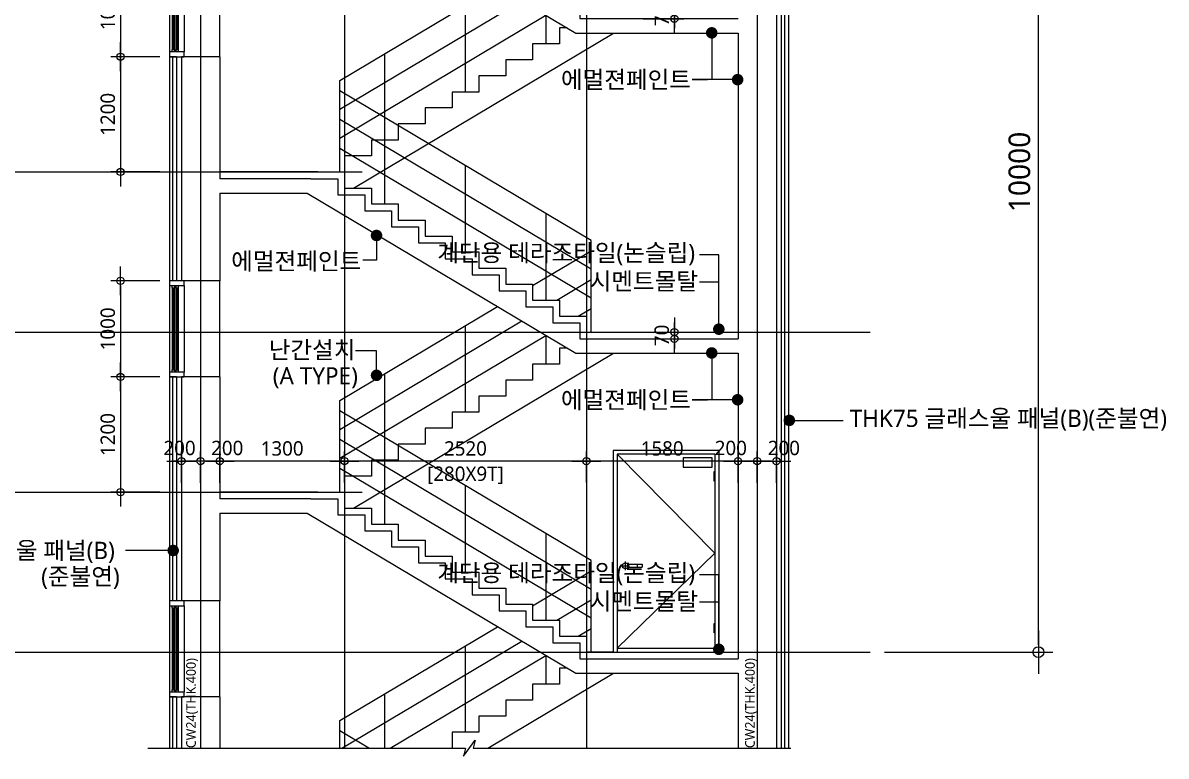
# Model space of a CAD drawing. Header units: millimetres. Extents: x 81033 to 452328, y -17390 to 42241.
# Drawn here: x 305205 to 317118, y 2148 to 9783 of the extents above; entities that cross this region are included whole.
import ezdxf
from ezdxf.enums import TextEntityAlignment as Align
from ezdxf.xclip import XClip

# ---------------------------------------------------------------- set-up
doc = ezdxf.new("R2010")
doc.units = ezdxf.units.MM
doc.header["$LTSCALE"] = 100
doc.header["$MEASUREMENT"] = 0
doc.header["$XCLIPFRAME"] = 0
doc.header["$PDSIZE"] = -10
doc.linetypes.add('-HID', pattern=[2.5, 1.5, -1])
doc.linetypes.add('CEN', pattern=[62, 60, -1, 0, -1])
doc.layers.get('0').update_dxf_attribs({"linetype": 'CONTINUOUS'})
doc.layers.get('Defpoints').update_dxf_attribs({"color": 171, "linetype": 'CONTINUOUS'})
for name, color, linetype in [('CEN(ST)', 1, 'CEN'), ('center(창호)', 1, 'CEN'), ('CON', 2, 'CONTINUOUS'), ('DOOR', 4, 'CONTINUOUS'), ('DOOR-ELE', 252, 'CONTINUOUS'), ('ELE-6', 8, 'CONTINUOUS'), ('ELE4', 9, 'CONTINUOUS'), ('FIN(패널-T75 글라스울)', 6, 'CONTINUOUS'), ('FIN-1', 6, 'CONTINUOUS'), ('HAN', 9, 'CONTINUOUS'), ('HAT 253', 253, 'CONTINUOUS'), ('INS', 251, 'BATTING'), ('NDIM', 7, 'CONTINUOUS'), ('OPEN', 1, '-HID'), ('stair-hand', 252, 'CONTINUOUS'), ('SYM', 7, 'CONTINUOUS'), ('TEXT(MIN)', 7, 'CONTINUOUS'), ('WID', 4, 'CONTINUOUS'), ('WID-G', 8, 'CONTINUOUS'), ('WIPEOUT', 7, 'CONTINUOUS')]:
    doc.layers.add(name, color=color, linetype=linetype)
doc.layers.add('NUMBER', color=171, linetype='CONTINUOUS', plot=False)
doc.styles.add('CGS', font='cgse', dxfattribs={"bigfont": 'cgs'})
doc.styles.add('나눔바른고딕', font='NanumBarunGothic.ttf')
doc.linetypes.add('BATTING', pattern='A,0.0001,-0.1,[134,ltypeshp.shx,S=0.1,R=0,X=-0.1,Y=0],-0.2,[134,ltypeshp.shx,S=0.1,R=180,X=0.1,Y=0],-0.1', length=0.4001)
doc.dimstyles.new('NDIM 1200', dxfattribs={"dimscale": 75, "dimtxt": 3, "dimasz": 1, "dimexe": 2, "dimexo": 2, "dimgap": 1, "dimtad": 1, "dimdec": 0, "dimdsep": 46, "dimtxsty": 'CGS', "dimblk": 'DOT0', "dimcen": 1, "dimdle": 8, "dimclrd": 256, "dimclre": 256, "dimclrt": 256, "dimadec": 0, "dimazin": 0, "dimtfac": 1, "dimtdec": 0, "dimtix": 1, "dimtmove": 2, "dimatfit": 3, "dimldrblk": 'DOT0', "dimfxl": 1, "dimtolj": 1, "dimtzin": 0, "dimlwd": -1, "dimlwe": -1, "dimarcsym": 0})

# ---------------------------------------------------------------- blocks, each defined once
blk = doc.blocks.new('A$Cf4a16f9c')
blk.add_wipeout([(0, 0), (1100, 0), (1100, 2100), (0, 2100)]).dxf.layer = 'WIPEOUT'
at = {"layer": 'center(창호)'}
for p, q in [((80, 900), (170, 900)), ((125, 945), (125, 855))]:
    blk.add_line(p, q, dxfattribs=at)
at = {"layer": 'DOOR', "ltscale": 1000}
for p, q in [((0, 2100), (0, 0)), ((1100, 2100), (0, 2100)), ((40, 2060), (40, 0)), ((1060, 2060), (40, 2060)), ((1060, 2060), (1060, 0)), ((1100, 2100), (1100, 0)), ((0, 0), (1100, 0)), ((40, 40), (1060, 40))]:
    blk.add_line(p, q, dxfattribs=at)
blk.add_circle((125, 900), 30, dxfattribs=at)
at = {"layer": 'DOOR-ELE', "ltscale": 1000}
for p, q in [((151, 915), (300, 915)), ((151, 885), (300, 885)), ((250, 915), (250, 885)), ((300, 915), (300, 885))]:
    blk.add_line(p, q, dxfattribs=at)
for points in [[(1030, 2025), (730, 2025), (730, 1925), (1030, 1925)], [(1060, 1780), (1050, 1780), (1050, 1880), (1060, 1880)], [(1060, 200), (1050, 200), (1050, 300), (1060, 300)]]:
    blk.add_lwpolyline(points, close=True, dxfattribs=at)
at = {"layer": 'OPEN', "ltscale": 700}
for p, q in [((40, 2060), (1060, 1030)), ((1060, 1030), (40, 40))]:
    blk.add_line(p, q, dxfattribs=at)
blk = doc.blocks.new('A$C36CA3E80')
at = {"layer": 'CON', "ltscale": 10000}
for points in [[(-2870, 8263), (-3820, 8263)], [(-2870, 8263), (-2590, 8263), (-2590, 8097)], [(-3820, 8113), (-2911, 8113), (-111, 6447), (1580, 6447)], [(-2590, 8097), (-2310, 8097), (-2310, 7930)], [(-2310, 7930), (-2030, 7930), (-2030, 7763)], [(-2030, 7763), (-1750, 7763), (-1750, 7597)], [(-1750, 7597), (-1470, 7597), (-1470, 7430)], [(-1470, 7430), (-1190, 7430), (-1190, 7263)], [(-1190, 7263), (-910, 7263), (-910, 7097)], [(-910, 7097), (-630, 7097), (-630, 6930)], [(-630, 6930), (-350, 6930), (-350, 6763)], [(-350, 6763), (-70, 6763), (-70, 6597)], [(-70, 6597), (1580, 6597)], [(-2870, 4930), (-3820, 4930)], [(-2870, 4930), (-2590, 4930), (-2590, 4763)], [(-3820, 4780), (-2911, 4780), (-111, 3113), (1580, 3113)], [(-2590, 4763), (-2310, 4763), (-2310, 4597)], [(-2310, 4597), (-2030, 4597), (-2030, 4430)], [(-2030, 4430), (-1750, 4430), (-1750, 4263)], [(-1750, 4263), (-1470, 4263), (-1470, 4097)], [(-1470, 4097), (-1190, 4097), (-1190, 3930)], [(-1190, 3930), (-910, 3930), (-910, 3763)], [(-910, 3763), (-630, 3763), (-630, 3597)], [(-630, 3597), (-350, 3597), (-350, 3430)], [(-350, 3430), (-70, 3430), (-70, 3263)], [(-70, 3263), (1580, 3263)], [(-2870, 1597), (-3820, 1597)], [(-2870, 1597), (-2590, 1597), (-2590, 1430)], [(-3820, 1447), (-2911, 1447), (-111, -220), (1580, -220)], [(-2590, 1430), (-2310, 1430), (-2310, 1263)], [(-2310, 1263), (-2030, 1263), (-2030, 1097)], [(-2030, 1097), (-1750, 1097), (-1750, 930)], [(-1750, 930), (-1470, 930), (-1470, 763)], [(-1470, 763), (-1190, 763), (-1190, 597)], [(-1190, 597), (-910, 597), (-910, 430)], [(-910, 430), (-630, 430), (-630, 263)], [(-630, 263), (-350, 263), (-350, 97)], [(-350, 97), (-70, 97), (-70, -70)], [(-70, -70), (1580, -70)]]:
    blk.add_lwpolyline(points, dxfattribs=at)
at = {"layer": 'ELE-6', "ltscale": 10000}
for points in [[(280, 10000), (0, 10000)], [(-2426, 8167), (284, 9780)], [(-201, 9833), (-280, 9833), (-280, 9667)], [(-280, 9667), (-560, 9667), (-560, 9500)], [(-560, 9500), (-840, 9500), (-840, 9333)], [(-840, 9333), (-1120, 9333), (-1120, 9167)], [(-1120, 9167), (-1400, 9167), (-1400, 9000)], [(-1400, 9000), (-1680, 9000), (-1680, 8833)], [(-1680, 8833), (-1960, 8833), (-1960, 8667)], [(-1960, 8667), (-2240, 8667), (-2240, 8500)], [(-2240, 8500), (-2520, 8500), (-2520, 8333)], [(-2426, 4833), (284, 6447)], [(-201, 6500), (-280, 6500), (-280, 6333)], [(-280, 6333), (-560, 6333), (-560, 6167)], [(-560, 6167), (-840, 6167), (-840, 6000)], [(-840, 6000), (-1120, 6000), (-1120, 5833)], [(-1120, 5833), (-1400, 5833), (-1400, 5667)], [(-1400, 5667), (-1680, 5667), (-1680, 5500)], [(-1680, 5500), (-1960, 5500), (-1960, 5333)], [(-1960, 5333), (-2240, 5333), (-2240, 5167)], [(-2240, 5167), (-2520, 5167), (-2520, 5000)], [(-2426, 1500), (284, 3113)], [(-201, 3167), (-280, 3167), (-280, 3000)], [(-280, 3000), (-560, 3000), (-560, 2833)], [(-560, 2833), (-840, 2833), (-840, 2667)], [(-840, 2667), (-1120, 2667), (-1120, 2500)], [(-1120, 2500), (-1400, 2500), (-1400, 2333)], [(-1400, 2333), (-1680, 2333), (-1680, 2167)], [(-1680, 2167), (-1960, 2167), (-1960, 2000)], [(-1960, 2000), (-2240, 2000), (-2240, 1833)], [(-2240, 1833), (-2520, 1833), (-2520, 1667)]]:
    blk.add_lwpolyline(points, dxfattribs=at)
at = {"layer": 'FIN-1', "ltscale": 10000}
for points in [[(-2800, 8333), (-3820, 8333)], [(-2800, 8333), (-2520, 8333), (-2520, 8167)], [(-2520, 8167), (-2240, 8167), (-2240, 8000)], [(-2240, 8000), (-1960, 8000), (-1960, 7833)], [(-1960, 7833), (-1680, 7833), (-1680, 7667)], [(-1680, 7667), (-1400, 7667), (-1400, 7500)], [(-1400, 7500), (-1120, 7500), (-1120, 7333)], [(-1120, 7333), (-840, 7333), (-840, 7167)], [(-840, 7167), (-560, 7167), (-560, 7000)], [(-560, 7000), (-280, 7000), (-280, 6833)], [(-280, 6833), (0, 6833), (0, 6667)], [(0, 6667), (1580, 6667)], [(-2800, 5000), (-3820, 5000)], [(-2800, 5000), (-2520, 5000), (-2520, 4833)], [(-2520, 4833), (-2240, 4833), (-2240, 4667)], [(-2240, 4667), (-1960, 4667), (-1960, 4500)], [(-1960, 4500), (-1680, 4500), (-1680, 4333)], [(-1680, 4333), (-1400, 4333), (-1400, 4167)], [(-1400, 4167), (-1120, 4167), (-1120, 4000)], [(-1120, 4000), (-840, 4000), (-840, 3833)], [(-840, 3833), (-560, 3833), (-560, 3667)], [(-560, 3667), (-280, 3667), (-280, 3500)], [(-280, 3500), (0, 3500), (0, 3333)], [(0, 3333), (1580, 3333)], [(-2800, 1667), (-3820, 1667)], [(-2800, 1667), (-2520, 1667), (-2520, 1500)], [(-2520, 1500), (-2240, 1500), (-2240, 1333)], [(-2240, 1333), (-1960, 1333), (-1960, 1167)], [(-1960, 1167), (-1680, 1167), (-1680, 1000)], [(-1680, 1000), (-1400, 1000), (-1400, 833)], [(-1400, 833), (-1120, 833), (-1120, 667)], [(-1120, 667), (-840, 667), (-840, 500)], [(-840, 500), (-560, 500), (-560, 333)], [(-560, 333), (-280, 333), (-280, 167)], [(-280, 167), (0, 167), (0, 0)], [(0, 0), (1580, 0)]]:
    blk.add_lwpolyline(points, dxfattribs=at)
at = {"layer": 'HAN', "ltscale": 10000}
for p, q in [((-560, 10483), (50, 10846)), ((50, 10000), (50, 10846)), ((-420, 10333), (-420, 10567)), ((-308, 10333), (50, 10546)), ((-2570, 9287), (-926, 10265)), ((-84, 10167), (50, 10246)), ((-2570, 8987), (-674, 10115)), ((-1260, 9167), (-1260, 10067)), ((-2570, 8687), (-422, 9965)), ((-420, 9667), (-420, 9964)), ((-2100, 8667), (-2100, 9567)), ((-2570, 8333), (-2570, 9287)), ((50, 7620), (-2570, 9180)), ((50, 7320), (-2570, 8880)), ((-2100, 8000), (-2100, 8900)), ((50, 7020), (-2570, 8580)), ((-1260, 7500), (-1260, 8400)), ((-420, 7000), (-420, 7900)), ((-560, 7150), (50, 7513)), ((50, 6667), (50, 7620)), ((-308, 7000), (50, 7213)), ((-2570, 5954), (-926, 6932)), ((-84, 6833), (50, 6913)), ((-2570, 5654), (-674, 6782)), ((-1260, 5834), (-1260, 6734)), ((-2570, 5354), (-422, 6632)), ((-420, 6333), (-420, 6630)), ((-2100, 5334), (-2100, 6234)), ((-2570, 5000), (-2570, 5954)), ((50, 4287), (-2570, 5846)), ((50, 3987), (-2570, 5546)), ((-2100, 4667), (-2100, 5567)), ((50, 3687), (-2570, 5246)), ((-1260, 4167), (-1260, 5067)), ((-420, 3667), (-420, 4567)), ((-560, 3817), (50, 4180)), ((50, 3333), (50, 4287)), ((-308, 3667), (50, 3880)), ((-2570, 2620), (-926, 3599)), ((-84, 3500), (50, 3580)), ((-2570, 2320), (-674, 3449)), ((-1260, 2500), (-1260, 3400)), ((-2570, 2020), (-422, 3299)), ((-420, 3000), (-420, 3297)), ((-2100, 2000), (-2100, 2900)), ((-2570, 1667), (-2570, 2620)), ((-2570, 1667), (-2570, 2620)), ((50, 954), (-2570, 2513)), ((50, 654), (-2570, 2213)), ((-2100, 1333), (-2100, 2233)), ((50, 354), (-2570, 1913)), ((-1260, 833), (-1260, 1733)), ((-420, 333), (-420, 1233)), ((50, 0), (50, 954))]:
    blk.add_line(p, q, dxfattribs=at)
blk = doc.blocks.new('A$C51472A43')
at = {"layer": 'ELE4', "ltscale": 1000}
for p, q in [((69, 925), (69, 75)), ((74, 925), (74, 75)), ((88, 925), (88, 75)), ((93, 925), (93, 75))]:
    blk.add_line(p, q, dxfattribs=at)
for points in [[(69, 950), (93, 950), (93, 925), (69, 925)], [(69, 75), (93, 75), (93, 50), (69, 50)]]:
    blk.add_lwpolyline(points, close=True, dxfattribs=at)
at = {"layer": 'HAT 253', "ltscale": 10000}
for p, q in [((0, 950), (0, 50)), ((155, 950), (155, 50))]:
    blk.add_line(p, q, dxfattribs=at)
at = {"layer": 'WID', "ltscale": 1000}
for p, q in [((30, 925), (30, 75)), ((54, 925), (54, 75))]:
    blk.add_line(p, q, dxfattribs=at)
for points in [[(0, 950), (155, 950), (155, 1000), (0, 1000)], [(30, 950), (54, 950), (54, 925), (30, 925)], [(0, 0), (155, 0), (155, 50), (0, 50)], [(30, 75), (54, 75), (54, 50), (30, 50)]]:
    blk.add_lwpolyline(points, close=True, dxfattribs=at)
at = {"layer": 'WID-G', "ltscale": 1000}
for p, q in [((35, 925), (35, 75)), ((49, 925), (49, 75))]:
    blk.add_line(p, q, dxfattribs=at)
blk = doc.blocks.new('DOT0')
blk.add_line((-3, 0), (3, 0))
at = {"color": 6}
blk.add_circle((0, 0), 0.75, dxfattribs=at)
blk = doc.blocks.new('*D821')
at = {"layer": 'Defpoints', "color": 0, "ltscale": 0.4, "transparency": 16777216}
for p in [(306732, 6097), (306223, 4897), (306732, 4897)]:
    blk.add_point(p, dxfattribs=at)
at = {"layer": 'NDIM', "ltscale": 0.4, "transparency": 16777216}
for p, q in [((306632, 6097), (306123, 6097)), ((306223, 6047), (306223, 4947)), ((306632, 4897), (306123, 4897))]:
    blk.add_line(p, q, dxfattribs=at)
at = {"layer": 'NDIM', "ltscale": 0.4, "transparency": 16777216, "xscale": 50, "yscale": 50, "zscale": 50}
for p, rotation in [((306223, 6097), 90), ((306223, 4897), 270)]:
    blk.add_blockref('DOT0', p, dxfattribs=dict(at, rotation=rotation))
at = {"layer": 'NDIM', "ltscale": 0.4, "transparency": 16777216, "insert": (306091, 5497), "char_height": 150, "attachment_point": 5, "rotation": 90, "style": '나눔바른고딕'}
blk.add_mtext('\\A1;1200', dxfattribs=at)
blk = doc.blocks.new('*D822')
at = {"layer": 'Defpoints', "color": 0, "ltscale": 0.4, "transparency": 16777216}
for p in [(306732, 7097), (306223, 6097), (306732, 6097)]:
    blk.add_point(p, dxfattribs=at)
at = {"layer": 'NDIM', "ltscale": 0.4, "transparency": 16777216}
for p, q in [((306632, 7097), (306123, 7097)), ((306223, 7047), (306223, 6147)), ((306632, 6097), (306123, 6097))]:
    blk.add_line(p, q, dxfattribs=at)
at = {"layer": 'NDIM', "ltscale": 0.4, "transparency": 16777216, "xscale": 50, "yscale": 50, "zscale": 50}
for p, rotation in [((306223, 7097), 90), ((306223, 6097), 270)]:
    blk.add_blockref('DOT0', p, dxfattribs=dict(at, rotation=rotation))
at = {"layer": 'NDIM', "ltscale": 0.4, "transparency": 16777216, "insert": (306091, 6597), "char_height": 150, "attachment_point": 5, "rotation": 90, "style": '나눔바른고딕'}
blk.add_mtext('\\A1;1000', dxfattribs=at)
blk = doc.blocks.new('*D823')
at = {"layer": 'Defpoints', "color": 0, "ltscale": 0.4, "transparency": 16777216}
for p in [(306732, 9431), (306223, 8231), (306732, 8231)]:
    blk.add_point(p, dxfattribs=at)
at = {"layer": 'NDIM', "ltscale": 0.4, "transparency": 16777216}
for p, q in [((306632, 9431), (306123, 9431)), ((306223, 9381), (306223, 8281)), ((306632, 8231), (306123, 8231))]:
    blk.add_line(p, q, dxfattribs=at)
at = {"layer": 'NDIM', "ltscale": 0.4, "transparency": 16777216, "xscale": 50, "yscale": 50, "zscale": 50}
for p, rotation in [((306223, 9431), 90), ((306223, 8231), 270)]:
    blk.add_blockref('DOT0', p, dxfattribs=dict(at, rotation=rotation))
at = {"layer": 'NDIM', "ltscale": 0.4, "transparency": 16777216, "insert": (306091, 8831), "char_height": 150, "attachment_point": 5, "rotation": 90, "style": '나눔바른고딕'}
blk.add_mtext('\\A1;1200', dxfattribs=at)
blk = doc.blocks.new('*D824')
at = {"layer": 'Defpoints', "color": 0, "ltscale": 0.4, "transparency": 16777216}
for p in [(306732, 10431), (306223, 9431), (306732, 9431)]:
    blk.add_point(p, dxfattribs=at)
at = {"layer": 'NDIM', "ltscale": 0.4, "transparency": 16777216}
for p, q in [((306632, 10431), (306123, 10431)), ((306223, 10381), (306223, 9481)), ((306632, 9431), (306123, 9431))]:
    blk.add_line(p, q, dxfattribs=at)
at = {"layer": 'NDIM', "ltscale": 0.4, "transparency": 16777216, "xscale": 50, "yscale": 50, "zscale": 50}
for p, rotation in [((306223, 10431), 90), ((306223, 9431), 270)]:
    blk.add_blockref('DOT0', p, dxfattribs=dict(at, rotation=rotation))
at = {"layer": 'NDIM', "ltscale": 0.4, "transparency": 16777216, "insert": (306091, 9931), "char_height": 150, "attachment_point": 5, "rotation": 90, "style": '나눔바른고딕'}
blk.add_mtext('\\A1;1000', dxfattribs=at)
blk = doc.blocks.new('*D841')
at = {"layer": 'Defpoints', "color": 0, "ltscale": 0.4, "transparency": 16777216}
for p in [(314033, 13231), (315787, 13231), (314033, 3231)]:
    blk.add_point(p, dxfattribs=at)
at = {"layer": 'NDIM', "ltscale": 0.4, "transparency": 16777216}
for p, q in [((314183, 13231), (315937, 13231)), ((315787, 3306), (315787, 13156)), ((314183, 3231), (315937, 3231))]:
    blk.add_line(p, q, dxfattribs=at)
at = {"layer": 'NDIM', "ltscale": 0.4, "transparency": 16777216, "xscale": 75, "yscale": 75, "zscale": 75}
for p, rotation in [((315787, 13231), 90), ((315787, 3231), 270)]:
    blk.add_blockref('DOT0', p, dxfattribs=dict(at, rotation=rotation))
at = {"layer": 'NDIM', "ltscale": 0.4, "transparency": 16777216, "insert": (315590, 8231), "char_height": 225, "attachment_point": 5, "rotation": 90, "style": '나눔바른고딕'}
blk.add_mtext('\\A1;10000', dxfattribs=at)
blk = doc.blocks.new('*D857')
at = {"layer": 'Defpoints', "color": 0, "ltscale": 0.4, "transparency": 16777216}
for p in [(307257, 5220), (307257, 4894), (308557, 4897)]:
    blk.add_point(p, dxfattribs=at)
at = {"layer": 'NDIM', "ltscale": 0.4, "transparency": 16777216}
for p, q in [((307257, 4994), (307257, 5320)), ((308557, 4997), (308557, 5320)), ((308507, 5220), (307307, 5220))]:
    blk.add_line(p, q, dxfattribs=at)
at = {"layer": 'NDIM', "ltscale": 0.4, "transparency": 16777216, "xscale": 50, "yscale": 50, "zscale": 50, "rotation": 180}
blk.add_blockref('DOT0', (307257, 5220), dxfattribs=at)
at = {"layer": 'NDIM', "ltscale": 0.4, "transparency": 16777216, "xscale": 50, "yscale": 50, "zscale": 50}
blk.add_blockref('DOT0', (308557, 5220), dxfattribs=at)
at = {"layer": 'NDIM', "ltscale": 0.4, "transparency": 16777216, "insert": (307907, 5351), "char_height": 150, "attachment_point": 5, "style": '나눔바른고딕'}
blk.add_mtext('\\A1;1300', dxfattribs=at)
blk = doc.blocks.new('*D858')
at = {"layer": 'Defpoints', "color": 0, "ltscale": 0.4, "transparency": 16777216}
for p in [(311077, 5220), (311077, 4897), (312657, 4897)]:
    blk.add_point(p, dxfattribs=at)
at = {"layer": 'NDIM', "ltscale": 0.4, "transparency": 16777216}
for p, q in [((311077, 4997), (311077, 5320)), ((312657, 4997), (312657, 5320)), ((312607, 5220), (311127, 5220))]:
    blk.add_line(p, q, dxfattribs=at)
at = {"layer": 'NDIM', "ltscale": 0.4, "transparency": 16777216, "xscale": 50, "yscale": 50, "zscale": 50, "rotation": 180}
blk.add_blockref('DOT0', (311077, 5220), dxfattribs=at)
at = {"layer": 'NDIM', "ltscale": 0.4, "transparency": 16777216, "xscale": 50, "yscale": 50, "zscale": 50}
blk.add_blockref('DOT0', (312657, 5220), dxfattribs=at)
at = {"layer": 'NDIM', "ltscale": 0.4, "transparency": 16777216, "insert": (311867, 5351), "char_height": 150, "attachment_point": 5, "style": '나눔바른고딕'}
blk.add_mtext('\\A1;1580', dxfattribs=at)
blk = doc.blocks.new('*D859')
at = {"layer": 'Defpoints', "color": 0, "ltscale": 0.4, "transparency": 16777216}
for p in [(308557, 5220), (308557, 4897), (311077, 4897)]:
    blk.add_point(p, dxfattribs=at)
at = {"layer": 'NDIM', "ltscale": 0.4, "transparency": 16777216}
for p, q in [((308557, 4997), (308557, 5320)), ((311077, 4997), (311077, 5320)), ((311027, 5220), (308607, 5220))]:
    blk.add_line(p, q, dxfattribs=at)
at = {"layer": 'NDIM', "ltscale": 0.4, "transparency": 16777216, "xscale": 50, "yscale": 50, "zscale": 50, "rotation": 180}
blk.add_blockref('DOT0', (308557, 5220), dxfattribs=at)
at = {"layer": 'NDIM', "ltscale": 0.4, "transparency": 16777216, "xscale": 50, "yscale": 50, "zscale": 50}
blk.add_blockref('DOT0', (311077, 5220), dxfattribs=at)
at = {"layer": 'NDIM', "ltscale": 0.4, "transparency": 16777216, "char_height": 150, "attachment_point": 5, "style": '나눔바른고딕'}
for s, insert in [('\\A1;2520', (309817, 5351)), ('\\A1;[280X9T]', (309817, 5072))]:
    blk.add_mtext(s, dxfattribs=dict(at, insert=insert))
blk = doc.blocks.new('*D860')
at = {"layer": 'Defpoints', "color": 0, "ltscale": 0.4, "transparency": 16777216}
for p in [(312657, 5220), (312657, 4894), (312857, 4894)]:
    blk.add_point(p, dxfattribs=at)
at = {"layer": 'NDIM', "ltscale": 0.4, "transparency": 16777216}
for p, q in [((312657, 4994), (312657, 5320)), ((312857, 4994), (312857, 5320)), ((312807, 5220), (312707, 5220))]:
    blk.add_line(p, q, dxfattribs=at)
at = {"layer": 'NDIM', "ltscale": 0.4, "transparency": 16777216, "xscale": 50, "yscale": 50, "zscale": 50, "rotation": 180}
blk.add_blockref('DOT0', (312657, 5220), dxfattribs=at)
at = {"layer": 'NDIM', "ltscale": 0.4, "transparency": 16777216, "xscale": 50, "yscale": 50, "zscale": 50}
blk.add_blockref('DOT0', (312857, 5220), dxfattribs=at)
at = {"layer": 'NDIM', "ltscale": 0.4, "transparency": 16777216, "insert": (312582, 5356), "char_height": 150, "attachment_point": 5, "style": '나눔바른고딕'}
blk.add_mtext('\\A1;200', dxfattribs=at)
blk = doc.blocks.new('*D861')
at = {"layer": 'Defpoints', "color": 0, "ltscale": 0.4, "transparency": 16777216}
for p in [(313057, 5220), (312857, 4894), (313057, 4894)]:
    blk.add_point(p, dxfattribs=at)
at = {"layer": 'NDIM', "ltscale": 0.4, "transparency": 16777216}
for p, q in [((312857, 4994), (312857, 5320)), ((313057, 4994), (313057, 5320)), ((312907, 5220), (313007, 5220))]:
    blk.add_line(p, q, dxfattribs=at)
at = {"layer": 'NDIM', "ltscale": 0.4, "transparency": 16777216, "xscale": 50, "yscale": 50, "zscale": 50, "rotation": 180}
blk.add_blockref('DOT0', (312857, 5220), dxfattribs=at)
at = {"layer": 'NDIM', "ltscale": 0.4, "transparency": 16777216, "xscale": 50, "yscale": 50, "zscale": 50}
blk.add_blockref('DOT0', (313057, 5220), dxfattribs=at)
at = {"layer": 'NDIM', "ltscale": 0.4, "transparency": 16777216, "insert": (313135, 5356), "char_height": 150, "attachment_point": 5, "style": '나눔바른고딕'}
blk.add_mtext('\\A1;200', dxfattribs=at)
blk = doc.blocks.new('*D862')
at = {"layer": 'Defpoints', "color": 0, "ltscale": 0.4, "transparency": 16777216}
for p in [(306857, 5220), (306857, 4894), (307057, 4894)]:
    blk.add_point(p, dxfattribs=at)
at = {"layer": 'NDIM', "ltscale": 0.4, "transparency": 16777216}
for p, q in [((306857, 4994), (306857, 5320)), ((307057, 4994), (307057, 5320)), ((306807, 5220), (306757, 5220)), ((307057, 5220), (306857, 5220)), ((307107, 5220), (307157, 5220))]:
    blk.add_line(p, q, dxfattribs=at)
at = {"layer": 'NDIM', "ltscale": 0.4, "transparency": 16777216, "xscale": 50, "yscale": 50, "zscale": 50}
blk.add_blockref('DOT0', (306857, 5220), dxfattribs=at)
at = {"layer": 'NDIM', "ltscale": 0.4, "transparency": 16777216, "xscale": 50, "yscale": 50, "zscale": 50, "rotation": 180}
blk.add_blockref('DOT0', (307057, 5220), dxfattribs=at)
at = {"layer": 'NDIM', "ltscale": 0.4, "transparency": 16777216, "insert": (306838, 5356), "char_height": 150, "attachment_point": 5, "style": '나눔바른고딕'}
blk.add_mtext('\\A1;200', dxfattribs=at)
blk = doc.blocks.new('*D863')
at = {"layer": 'Defpoints', "color": 0, "ltscale": 0.4, "transparency": 16777216}
for p in [(307257, 5220), (307057, 4894), (307257, 4894)]:
    blk.add_point(p, dxfattribs=at)
at = {"layer": 'NDIM', "ltscale": 0.4, "transparency": 16777216}
for p, q in [((307057, 4994), (307057, 5320)), ((307257, 4994), (307257, 5320)), ((307107, 5220), (307207, 5220))]:
    blk.add_line(p, q, dxfattribs=at)
at = {"layer": 'NDIM', "ltscale": 0.4, "transparency": 16777216, "xscale": 50, "yscale": 50, "zscale": 50, "rotation": 180}
blk.add_blockref('DOT0', (307057, 5220), dxfattribs=at)
at = {"layer": 'NDIM', "ltscale": 0.4, "transparency": 16777216, "xscale": 50, "yscale": 50, "zscale": 50}
blk.add_blockref('DOT0', (307257, 5220), dxfattribs=at)
at = {"layer": 'NDIM', "ltscale": 0.4, "transparency": 16777216, "insert": (307335, 5356), "char_height": 150, "attachment_point": 5, "style": '나눔바른고딕'}
blk.add_mtext('\\A1;200', dxfattribs=at)
blk = doc.blocks.new('*D1210')
at = {"layer": 'Defpoints', "color": 0, "ltscale": 0.4, "transparency": 16777216}
for p in [(311569, 6564), (311569, 6494), (311994, 6494)]:
    blk.add_point(p, dxfattribs=at)
at = {"layer": 'NDIM', "ltscale": 0.4, "transparency": 16777216}
for p, q in [((311669, 6564), (312094, 6564)), ((311994, 6614), (311994, 6664)), ((311994, 6564), (311994, 6494)), ((311669, 6494), (312094, 6494)), ((311994, 6444), (311994, 6394))]:
    blk.add_line(p, q, dxfattribs=at)
at = {"layer": 'NDIM', "ltscale": 0.4, "transparency": 16777216, "xscale": 50, "yscale": 50, "zscale": 50}
for p, rotation in [((311994, 6564), 270), ((311994, 6494), 90)]:
    blk.add_blockref('DOT0', p, dxfattribs=dict(at, rotation=rotation))
at = {"layer": 'NDIM', "ltscale": 0.4, "transparency": 16777216, "insert": (311863, 6529), "char_height": 150, "attachment_point": 5, "rotation": 90, "style": '나눔바른고딕'}
blk.add_mtext('\\A1;70', dxfattribs=at)
blk = doc.blocks.new('*D1211')
at = {"layer": 'Defpoints', "color": 0, "ltscale": 0.4, "transparency": 16777216}
for p in [(311569, 9897), (311569, 9827), (311994, 9827)]:
    blk.add_point(p, dxfattribs=at)
at = {"layer": 'NDIM', "ltscale": 0.4, "transparency": 16777216}
for p, q in [((311669, 9897), (312094, 9897)), ((311994, 9947), (311994, 9997)), ((311994, 9897), (311994, 9827)), ((311669, 9827), (312094, 9827)), ((311994, 9777), (311994, 9727))]:
    blk.add_line(p, q, dxfattribs=at)
at = {"layer": 'NDIM', "ltscale": 0.4, "transparency": 16777216, "xscale": 50, "yscale": 50, "zscale": 50}
for p, rotation in [((311994, 9897), 270), ((311994, 9827), 90)]:
    blk.add_blockref('DOT0', p, dxfattribs=dict(at, rotation=rotation))
at = {"layer": 'NDIM', "ltscale": 0.4, "transparency": 16777216, "insert": (311863, 9862), "char_height": 150, "attachment_point": 5, "rotation": 90, "style": '나눔바른고딕'}
blk.add_mtext('\\A1;70', dxfattribs=at)

msp = doc.modelspace()

# ---------------------------------------------------------------- linework, layer by layer
at = {"layer": 'CEN(ST)', "ltscale": 10000}
for p, q in [((307057.3, 39130.6), (307057.3, 2230.6)), ((308557.3, 39130.6), (308557.3, 2230.6)), ((311077.3, 39130.6), (311077.3, 2230.6)), ((312857.3, 39130.6), (312857.3, 2230.6)), ((304657.3, 8230.6), (308739.9, 8230.6)), ((304657.3, 6563.9), (314033.2, 6563.9)), ((304657.3, 4897.2), (308739.9, 4897.2))]:
    msp.add_line(p, q, dxfattribs=at)
at = {"layer": 'CON', "ltscale": 10000}
for p, q in [((313057.3, 38606.8), (313057.3, 2230.6)), ((312657.3, 9677.2), (312657.3, 6493.9)), ((306857.3, 9430.6), (306857.3, 7097.2)), ((307257.3, 9430.6), (306857.3, 9430.6)), ((307257.3, 9430.6), (307257.3, 8160.6)), ((307257.3, 8010.6), (307257.3, 7097.2)), ((307257.3, 7097.2), (306857.3, 7097.2)), ((312657.3, 6343.9), (312657.3, 3160.6)), ((306857.3, 6097.2), (306857.3, 3763.9)), ((307257.3, 6097.2), (306857.3, 6097.2)), ((307257.3, 6097.2), (307257.3, 4827.2)), ((307257.3, 4677.2), (307257.3, 3763.9)), ((307257.3, 3763.9), (306857.3, 3763.9)), ((312657.3, 3010.6), (312657.3, 2230.6)), ((306857.3, 2763.9), (306857.3, 2230.6)), ((307257.3, 2763.9), (306857.3, 2763.9)), ((307257.3, 2763.9), (307257.3, 2230.6))]:
    msp.add_line(p, q, dxfattribs=at)
at = {"layer": 'FIN(패널-T75 글라스울)', "ltscale": 10000}
for p, q in [((313107.3, 38606.8), (313107.3, 2230.6)), ((313182.3, 38606.8), (313182.3, 2230.6)), ((306732.3, 9430.6), (306732.3, 7097.2)), ((306807.3, 9430.6), (306732.3, 9430.6)), ((306807.3, 9430.6), (306807.3, 7097.2)), ((306807.3, 7097.2), (306732.3, 7097.2)), ((306732.3, 6097.2), (306732.3, 3763.9)), ((306807.3, 6097.2), (306732.3, 6097.2)), ((306807.3, 6097.2), (306807.3, 3763.9)), ((306807.3, 3763.9), (306732.3, 3763.9)), ((306732.3, 2763.9), (306732.3, 2230.6)), ((306807.3, 2763.9), (306732.3, 2763.9)), ((306807.3, 2763.9), (306807.3, 2230.6))]:
    msp.add_line(p, q, dxfattribs=at)
at = {"layer": 'INS', "ltscale": 0.9}
for p, q in [((313144.8, 2230.6), (313144.8, 38606.8)), ((306769.8, 7097.2), (306769.8, 9430.6)), ((306769.8, 3763.9), (306769.8, 6097.2)), ((306769.8, 2230.6), (306769.8, 2763.9))]:
    msp.add_line(p, q, dxfattribs=at)
at = {"layer": 'NDIM', "ltscale": 10000}
msp.add_line((312257, 7087.6), (312457, 7087.6), dxfattribs=at)
at = {"layer": 'stair-hand', "ltscale": 10000}
for p, q in [((307257.3, 9430.6), (307257.3, 10430.6)), ((307257.3, 6097.2), (307257.3, 7097.2)), ((307257.3, 2763.9), (307257.3, 3763.9))]:
    msp.add_line(p, q, dxfattribs=at)
at = {"layer": 'SYM', "ltscale": 10000}
msp.add_lwpolyline([(306507.3, 2230.6), (309816.8, 2230.6), (309796.5, 2148.1), (309918, 2313.1), (309897.8, 2230.6), (313207.3, 2230.6)], dxfattribs=at)

# ---------------------------------------------------------------- block references
at = {"ltscale": 10000}
for p in [(306732.3, 9430.6), (306732.3, 6097.2), (306732.3, 2763.9)]:
    msp.add_blockref('A$C51472A43', p, dxfattribs=at)
at = {"ltscale": 0.1}
msp.add_blockref('A$Cf4a16f9c', (311357.3, 3230.6), dxfattribs=at)

# ---------------------------------------------------------------- texts
at = {"layer": 'NUMBER', "style": '나눔바른고딕'}
for p in [(306957.3, 2230.6), (312781.6, 2230.6)]:
    msp.add_text('CW24(THK.400)', height=100, rotation=90, dxfattribs=at).set_placement(p, align=Align.MIDDLE_LEFT)
at = {"layer": 'TEXT(MIN)', "style": '나눔바른고딕'}
for s, p in [('에멀젼페인트', (310811.9, 9192.1)), ('에멀젼페인트', (307376.1, 7302.4)), ('에멀젼페인트', (310811.9, 5858.7)), ('THK75 글래스울 패널(B)(준불연)', (313821.4, 5666)), ('THK75 글래스울 패널(B)', (303676, 4290)), ('(준불연)', (305396.5, 4019.3))]:
    msp.add_text(s, height=180, dxfattribs=at).set_placement(p, align=Align.MIDDLE_LEFT)
for s, p in [('계단용 테라조타일(논슬립)', (309523.5, 7389.9)), ('시멘트몰탈', (311111, 7093.6))]:
    msp.add_text(s, height=180, rotation=360, dxfattribs=at).set_placement(p, align=Align.MIDDLE_LEFT)
for s, p in [('난간설치', (308670.7, 6377.8)), ('(A TYPE)', (308696.3, 6107.9))]:
    msp.add_text(s, height=180, dxfattribs=at).set_placement(p, align=Align.MIDDLE_RIGHT)

# ---------------------------------------------------------------- dimensions: what is measured, and where the dimension line sits
at = {"layer": 'NDIM', "ltscale": 0.4}
for base, p1, p2, angle, override, picture, middle in [((315786.9, 13230.6), (314033.2, 3230.6), (314033.2, 13230.6), 90, {"dimtxsty": '나눔바른고딕'}, '*D841', (315589.8, 8230.6)), ((306222.6, 9430.6), (306732.3, 10430.6), (306732.3, 9430.6), 270, {"dimscale": 50, "dimtxsty": '나눔바른고딕'}, '*D824', (306091.1, 9930.6)), ((311994.1, 9827.2), (311569.1, 9897.2), (311569.1, 9827.2), 270, {"dimscale": 50, "dimtxsty": '나눔바른고딕'}, '*D1211', (311862.7, 9862.2)), ((306222.6, 8230.6), (306732.3, 9430.6), (306732.3, 8230.6), 270, {"dimscale": 50, "dimtxsty": '나눔바른고딕'}, '*D823', (306091.1, 8830.6)), ((306222.6, 6097.2), (306732.3, 7097.2), (306732.3, 6097.2), 270, {"dimscale": 50, "dimtxsty": '나눔바른고딕'}, '*D822', (306091.1, 6597.2)), ((311994.1, 6493.9), (311569.1, 6563.9), (311569.1, 6493.9), 270, {"dimscale": 50, "dimtxsty": '나눔바른고딕'}, '*D1210', (311862.7, 6528.9)), ((306222.6, 4897.2), (306732.3, 6097.2), (306732.3, 4897.2), 270, {"dimscale": 50, "dimtxsty": '나눔바른고딕'}, '*D821', (306091.1, 5497.2)), ((307257.3, 5219.6), (308557.3, 4897.2), (307257.3, 4894.4), 180, {"dimscale": 50, "dimtxsty": '나눔바른고딕'}, '*D857', (307907.3, 5351.1))]:
    dim = msp.add_linear_dim(base=base, p1=p1, p2=p2, angle=angle, dimstyle='NDIM 1200', override=override, dxfattribs=at)
    dim.commit()
    dim.dimension.update_dxf_attribs({"geometry": picture, "text_midpoint": middle})
dim = msp.add_linear_dim(base=(306857.3, 5219.6), p1=(307057.3, 4894.4), p2=(306857.3, 4894.4), angle=180, dimstyle='NDIM 1200', override={"dimscale": 50, "dimtxsty": '나눔바른고딕'}, dxfattribs=at)
dim.commit()
dim.dimension.update_dxf_attribs({"geometry": '*D862', "text_midpoint": (306837.6, 5355.5), "dimtype": 160})
for base, p1, p2, picture, middle in [((307257.3, 5219.6), (307057.3, 4894.4), (307257.3, 4894.4), '*D863', (307334.8, 5355.5)), ((313057.3, 5219.6), (312857.3, 4894.4), (313057.3, 4894.4), '*D861', (313134.8, 5355.5))]:
    dim = msp.add_linear_dim(base=base, p1=p1, p2=p2, dimstyle='NDIM 1200', override={"dimscale": 50, "dimtxsty": '나눔바른고딕'}, dxfattribs=at)
    dim.commit()
    dim.dimension.update_dxf_attribs({"geometry": picture, "text_midpoint": middle, "dimtype": 160})
dim = msp.add_linear_dim(base=(308557.3, 5219.6), p1=(311077.3, 4897.2), p2=(308557.3, 4897.2), angle=180, text='<>\\X[280X9T]', dimstyle='NDIM 1200', override={"dimscale": 50, "dimtxsty": '나눔바른고딕'}, dxfattribs=at)
dim.commit()
dim.dimension.update_dxf_attribs({"geometry": '*D859', "text_midpoint": (309817.3, 5219.6)})

# ---------------------------------------------------------------- leaders
at = {"layer": 'NDIM', "ltscale": 10000}
for points in [[(312383.4, 9679.5), (312383.4, 9192.1), (312343.3, 9192.1)], [(312653.1, 9192.1), (312179.1, 9192.1), (312340.3, 9192.1)], [(308890.7, 7569.6), (308890.7, 7313.7), (308747.6, 7313.7)], [(312457, 6593.9), (312457, 7367.6), (312257, 7367.6)], [(308890.7, 6113.4), (308890.7, 6369.3), (308670.9, 6369.3)], [(312383.4, 6346.1), (312383.4, 5858.7), (312343.3, 5858.7)], [(312653.1, 5858.7), (312179.1, 5858.7), (312340.3, 5858.7)], [(313191.7, 5644.3), (313476.7, 5644.3), (313751.1, 5644.3)], [(306772.1, 4289.5), (306487.2, 4289.5), (306276.2, 4289.5)]]:
    msp.add_leader(points, dimstyle='NDIM 1200', override={"dimscale": 120, "dimasz": 1, "dimgap": 1, "dimtad": 0, "dimldrblk": 'Dot'}, dxfattribs=at)

# ---------------------------------------------------------------- next in the draw order: linework, layer by layer
at = {"layer": 'CEN(ST)', "ltscale": 10000}
msp.add_line((304657.3, 3230.6), (314033.2, 3230.6), dxfattribs=at)
at = {"layer": 'NDIM', "ltscale": 10000}
msp.add_line((312257, 3754.3), (312457, 3754.3), dxfattribs=at)

# ---------------------------------------------------------------- next in the draw order: block references
at = {"ltscale": 10000}
msp.add_blockref('A$C36CA3E80', (311077.3, 3230.6), dxfattribs=at)
ref = msp.add_blockref('A$C36CA3E80', (311077.3, -6769.4), dxfattribs=at)
XClip(ref).set_block_clipping_path([(-4020.0000000001, 9000), (1779.9999999998, 11663.8552488325)])

# ---------------------------------------------------------------- next in the draw order: texts
at = {"layer": 'TEXT(MIN)', "style": '나눔바른고딕'}
for s, p in [('계단용 테라조타일(논슬립)', (309523.5, 4056.6)), ('시멘트몰탈', (311111, 3760.3))]:
    msp.add_text(s, height=180, rotation=360, dxfattribs=at).set_placement(p, align=Align.MIDDLE_LEFT)

# ---------------------------------------------------------------- next in the draw order: dimensions: what is measured, and where the dimension line sits
at = {"layer": 'NDIM', "ltscale": 0.4}
dim = msp.add_linear_dim(base=(311077.3, 5219.6), p1=(312657.3, 4897.2), p2=(311077.3, 4897.2), angle=180, dimstyle='NDIM 1200', override={"dimscale": 50, "dimtxsty": '나눔바른고딕'}, dxfattribs=at)
dim.commit()
dim.dimension.update_dxf_attribs({"geometry": '*D858', "text_midpoint": (311867.3, 5351)})
dim = msp.add_linear_dim(base=(312657.3, 5219.6), p1=(312857.3, 4894.4), p2=(312657.3, 4894.4), angle=180, dimstyle='NDIM 1200', override={"dimscale": 50, "dimtxsty": '나눔바른고딕'}, dxfattribs=at)
dim.commit()
dim.dimension.update_dxf_attribs({"geometry": '*D860', "text_midpoint": (312582.3, 5355.5), "dimtype": 160})

# ---------------------------------------------------------------- next in the draw order: leaders
at = {"layer": 'NDIM', "ltscale": 10000}
msp.add_leader([(312457, 3260.6), (312457, 4034.3), (312257, 4034.3)], dimstyle='NDIM 1200', override={"dimscale": 120, "dimasz": 1, "dimgap": 1, "dimtad": 0, "dimldrblk": 'Dot'}, dxfattribs=at)

doc.saveas('drawing.dxf')
